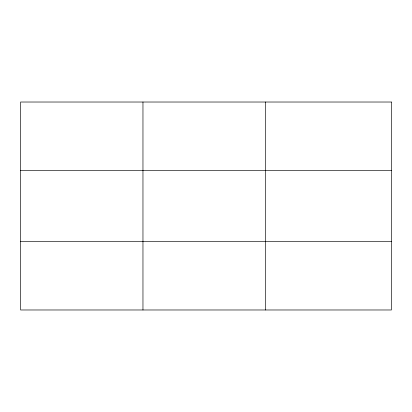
<?xml version="1.0" encoding="UTF-8"?>
<svg xmlns="http://www.w3.org/2000/svg" width="412" height="412" viewBox="0 0 412 412"><rect width="100%" height="100%" fill="white"/><g stroke="black" fill="none" stroke-linecap="round" stroke-linejoin="round"><path stroke-width="0.62" d="M142.964 102.022L142.964 309.978M265.328 102.022L265.328 309.978M20.6 170.645L391.4 170.645M20.6 241.355L391.4 241.355M391.4 102.022L391.4 309.978L20.6 309.978L20.6 102.022L391.4 102.022"/></g></svg>
